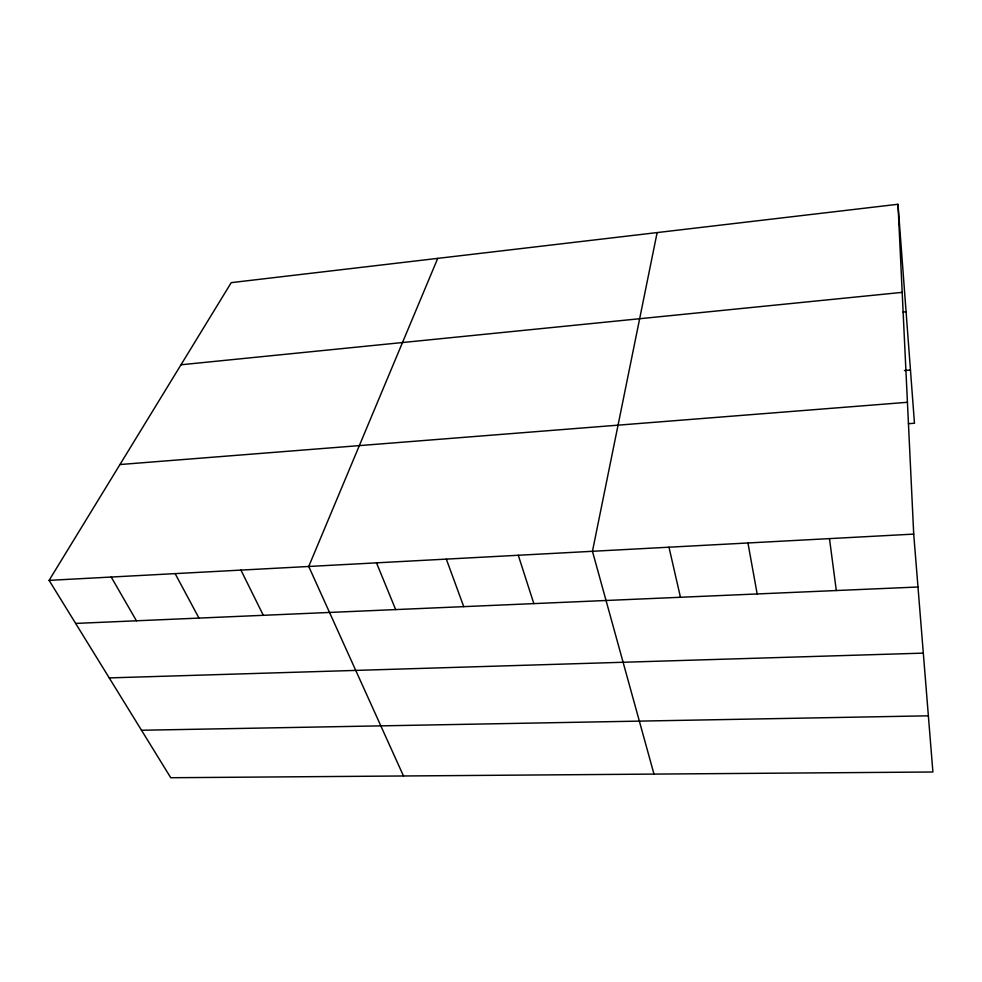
<?xml version="1.0" encoding="UTF-8"?>
<svg xmlns="http://www.w3.org/2000/svg" width="982" height="982" viewBox="0 0 982 982"><rect width="100%" height="100%" fill="white"/><g stroke="black" fill="none" stroke-linecap="round" stroke-linejoin="round"><path stroke-width="1.47" d="M657.13 232.587L592.453 551.295L653.987 774.098M437.727 258.376L308.729 566.467L403.492 775.976M897.99 204.268L913.714 534.11L932.9 771.999L170.758 777.732L49.1 580.362L231.236 282.644L897.99 204.268L914.463 423.242L908.424 423.696M180.995 364.776L902.188 292.366M903.047 312.043L906.079 311.748M904.41 370.533L910.461 370.018M119.964 464.535L907.429 402.289M49.1 580.362L913.714 534.11M75.651 623.423L917.986 587.003M109.235 677.911L923.313 653.128M141.494 730.252L928.371 715.817M111.199 577.035L136.449 620.796M175.115 573.611L198.978 618.095M240.934 570.1L263.311 615.309M376.499 562.846L395.66 609.589M446.319 559.102L463.737 606.643M518.275 555.26L533.84 603.611M668.975 547.195L680.452 597.265M747.94 542.972L757.171 593.95M829.483 538.615L836.308 590.526"/></g></svg>
